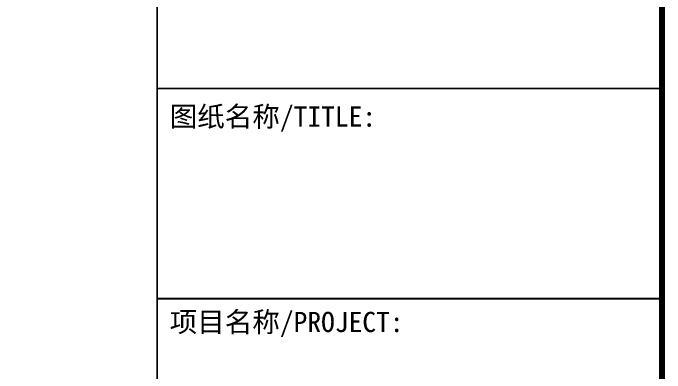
# Model space of a CAD drawing. Extents: x -737978 to 768813, y -372247 to 1140308.
# Drawn here: x -237806 to -221150, y -118602 to -109394 of the extents above; entities that cross this region are included whole.
import ezdxf

# ---------------------------------------------------------------- set-up
doc = ezdxf.new("R2010")
doc.units = 0
doc.header["$LTSCALE"] = 10
doc.header["$MEASUREMENT"] = 0
doc.layers.get('0').update_dxf_attribs({"linetype": 'CONTINUOUS'})
doc.layers.add('PUB_TITLE', color=4, linetype='CONTINUOUS')
doc.styles.add('-宋体', font='', dxfattribs={"width": 0.8})
doc.styles.get('-宋体').set_extended_font_data('SimSun')

# ---------------------------------------------------------------- blocks, each defined once
blk = doc.blocks.new('TQ1')
at = {"layer": 'PUB_TITLE'}
blk.add_line((-49854.8, -399054.8), (-43854.8, -399054.8), dxfattribs=at)
at = {"layer": 'PUB_TITLE', "const_width": 20}
for points in [[(-49854.8, -378413.9), (-49854.8, -418454.8)], [(-49854.8, -396558.8), (-43854.8, -396558.8)]]:
    blk.add_lwpolyline(points, dxfattribs=at)
at = {"layer": 'PUB_TITLE', "style": '-宋体'}
for s, p in [('图纸名称/TITLE:', (-49704.8, -397011.1)), ('项目名称/PROJECT:', (-49704.8, -399454.9))]:
    blk.add_text(s, height=240, dxfattribs=at).set_placement(p)

msp = doc.modelspace()

# ---------------------------------------------------------------- linework, layer by layer
at = {"layer": 'PUB_TITLE', "const_width": 150}
msp.add_lwpolyline([(-373625.1, -158410.6), (-221225.1, -158410.6), (-221225.1, -72310.6), (-373625.1, -72310.6)], close=True, dxfattribs=at)

# ---------------------------------------------------------------- block references
at = {"xscale": 2.15028113370122, "yscale": 2.15028113370122, "zscale": 2.15028113370122}
msp.add_blockref('TQ1', (-126925.1, 741385.6), dxfattribs=at)

doc.saveas('drawing.dxf')
